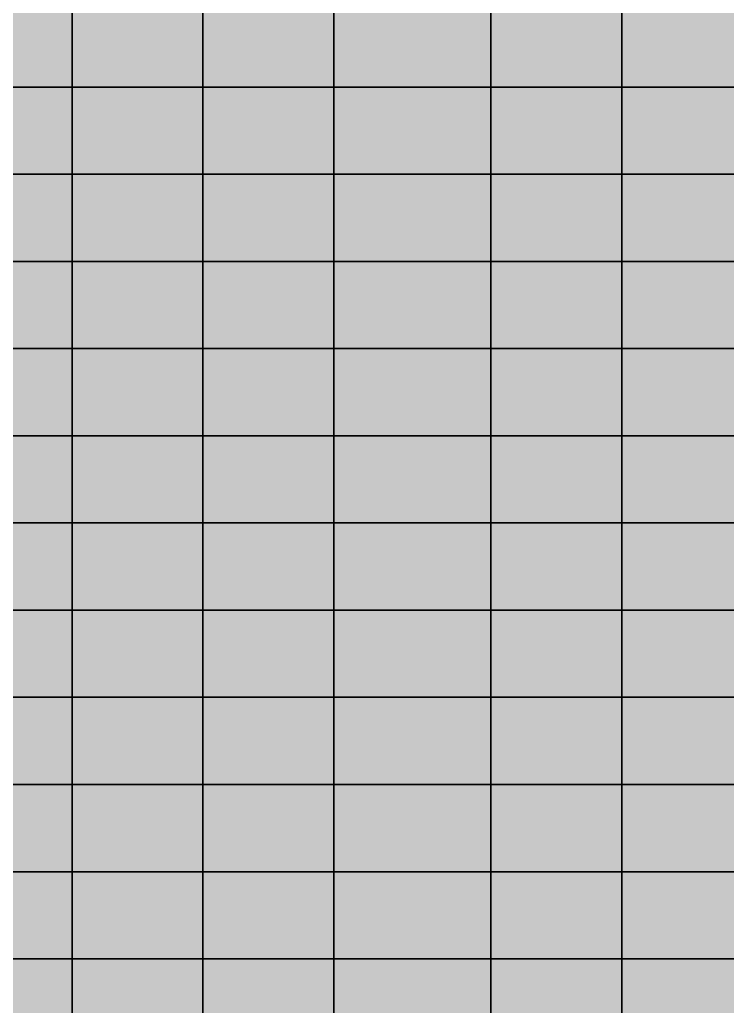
# Model space of a CAD drawing. Header units: inches. Extents: x -100 to 147, y -140 to 41.
# Drawn here: x 33.9 to 42.01, y -18.54 to -7.23 of the extents above; entities that cross this region are included whole.
import ezdxf

# ---------------------------------------------------------------- set-up
doc = ezdxf.new("R2010")
doc.units = ezdxf.units.IN
doc.header["$MEASUREMENT"] = 0
for name, color, linetype in [('Contour 1-01', 7, 'Continuous'), ('Contour 1-02', 7, 'Continuous'), ('Contour 1-03', 7, 'Continuous'), ('Contour 1-04', 7, 'Continuous'), ('Contour 1-05', 7, 'Continuous'), ('Contour 1-06', 7, 'Continuous'), ('Contour 1-07', 7, 'Continuous'), ('Contour 1-08', 7, 'Continuous'), ('Mesh-joint-vd-s3', 7, 'Continuous'), ('Mesh-事前混合処理土', 7, 'Continuous'), ('Mesh-埋立土(水中)', 7, 'Continuous'), ('Mesh-深層混合処理(水中)', 7, 'Continuous'), ('Undeformed Mesh-事前混合処理土', 7, 'Continuous'), ('Undeformed Mesh-埋立土(水中)', 7, 'Continuous'), ('Undeformed Mesh-深層混合処理(水中)', 7, 'Continuous')]:
    doc.layers.add(name, color=color, linetype=linetype)

msp = doc.modelspace()

# ---------------------------------------------------------------- linework, layer by layer
at = {"color": 7, "true_color": 0xffffff, "transparency": 33554687}
for p, q in [((37.5, -8), (37.5, -8)), ((37.5, -9), (37.5, -9)), ((37.5, -10), (37.5, -10)), ((37.5, -11), (37.5, -11)), ((37.5, -12), (37.5, -12)), ((37.5, -13), (37.5, -13)), ((37.5, -14), (37.5, -14)), ((37.5, -15), (37.5, -15)), ((37.5, -16), (37.5, -16)), ((37.5, -17), (37.5, -17)), ((37.5, -18), (37.5, -18))]:
    msp.add_line(p, q, dxfattribs=at)
for points in [[(34.5, -7), (33.3, -7), (33.3, -8)], [(34.5, -7), (33.3, -8), (34.5, -8)], [(36, -7), (34.5, -7), (34.5, -8)], [(36, -7), (34.5, -8), (36, -8)], [(37.5, -7), (36, -7), (36, -8)], [(37.5, -7), (36, -8), (37.5, -8)], [(39.3, -7), (37.5, -7), (37.5, -8)], [(39.3, -7), (37.5, -8), (39.3, -8)], [(40.8, -7), (39.3, -7), (39.3, -8)], [(40.8, -7), (39.3, -8), (40.8, -8)], [(42.3, -7), (40.8, -7), (40.8, -8)], [(42.3, -7), (40.8, -8), (42.3, -8)], [(34.5, -8), (33.3, -8), (33.3, -9)], [(34.5, -8), (33.3, -9), (34.5, -9)], [(36, -8), (34.5, -8), (34.5, -9)], [(36, -8), (34.5, -9), (36, -9)], [(37.5, -8), (36, -8), (36, -9)], [(37.5, -8), (36, -9), (37.5, -9)], [(39.3, -8), (37.5, -8), (37.5, -9)], [(39.3, -8), (37.5, -9), (39.3, -9)], [(40.8, -8), (39.3, -8), (39.3, -9)], [(40.8, -8), (39.3, -9), (40.8, -9)], [(42.3, -8), (40.8, -8), (40.8, -9)], [(42.3, -8), (40.8, -9), (42.3, -9)], [(34.5, -9), (33.3, -9), (33.3, -10)], [(34.5, -9), (33.3, -10), (34.5, -10)], [(36, -9), (34.5, -9), (34.5, -10)], [(36, -9), (34.5, -10), (36, -10)], [(37.5, -9), (36, -9), (36, -10)], [(37.5, -9), (36, -10), (37.5, -10)], [(39.3, -9), (37.5, -9), (37.5, -10)], [(39.3, -9), (37.5, -10), (39.3, -10)], [(40.8, -9), (39.3, -9), (39.3, -10)], [(40.8, -9), (39.3, -10), (40.8, -10)], [(42.3, -9), (40.8, -9), (40.8, -10)], [(42.3, -9), (40.8, -10), (42.3, -10)], [(33.3, -10), (33.3, -11), (34.5, -11)], [(33.3, -10), (34.5, -11), (34.5, -10)], [(36, -11), (36, -10), (34.5, -10)], [(36, -11), (34.5, -10), (34.5, -11)], [(37.5, -11), (37.5, -10), (36, -10)], [(37.5, -11), (36, -10), (36, -11)], [(37.5, -10), (37.5, -11), (39.3, -11)], [(37.5, -10), (39.3, -11), (39.3, -10)], [(40.8, -10), (39.3, -10), (39.3, -11)], [(40.8, -10), (39.3, -11), (40.8, -11)], [(40.8, -10), (40.8, -11), (42.3, -11)], [(40.8, -10), (42.3, -11), (42.3, -10)], [(33.3, -11), (33.3, -12), (34.5, -12)], [(33.3, -11), (34.5, -12), (34.5, -11)], [(36, -12), (36, -11), (34.5, -11)], [(36, -12), (34.5, -11), (34.5, -12)], [(37.5, -12), (37.5, -11), (36, -11)], [(37.5, -12), (36, -11), (36, -12)], [(37.5, -11), (37.5, -12), (39.3, -12)], [(37.5, -11), (39.3, -12), (39.3, -11)], [(40.8, -11), (39.3, -11), (39.3, -12)], [(40.8, -11), (39.3, -12), (40.8, -12)], [(40.8, -11), (40.8, -12), (42.3, -12)], [(40.8, -11), (42.3, -12), (42.3, -11)], [(33.3, -12), (33.3, -13), (34.5, -13)], [(33.3, -12), (34.5, -13), (34.5, -12)], [(36, -13), (36, -12), (34.5, -12)], [(36, -13), (34.5, -12), (34.5, -13)], [(37.5, -13), (37.5, -12), (36, -12)], [(37.5, -13), (36, -12), (36, -13)], [(37.5, -12), (37.5, -13), (39.3, -13)], [(37.5, -12), (39.3, -13), (39.3, -12)], [(40.8, -12), (39.3, -12), (39.3, -13)], [(40.8, -12), (39.3, -13), (40.8, -13)], [(40.8, -12), (40.8, -13), (42.3, -13)], [(40.8, -12), (42.3, -13), (42.3, -12)], [(33.3, -13), (33.3, -14), (34.5, -14)], [(33.3, -13), (34.5, -14), (34.5, -13)], [(36, -14), (36, -13), (34.5, -13)], [(36, -14), (34.5, -13), (34.5, -14)], [(37.5, -14), (37.5, -13), (36, -13)], [(37.5, -14), (36, -13), (36, -14)], [(37.5, -13), (37.5, -14), (39.3, -14)], [(37.5, -13), (39.3, -14), (39.3, -13)], [(40.8, -13), (39.3, -13), (39.3, -14)], [(40.8, -13), (39.3, -14), (40.8, -14)], [(40.8, -13), (40.8, -14), (42.3, -14)], [(40.8, -13), (42.3, -14), (42.3, -13)], [(34.5, -14), (33.3, -14), (33.3, -15)], [(34.5, -14), (33.3, -15), (34.5, -15)], [(36, -15), (36, -14), (34.5, -14)], [(36, -15), (34.5, -14), (34.5, -15)], [(37.5, -14), (36, -14), (36, -15)], [(37.5, -14), (36, -15), (37.5, -15)], [(39.3, -14), (37.5, -14), (37.5, -15)], [(39.3, -14), (37.5, -15), (39.3, -15)], [(40.8, -14), (39.3, -14), (39.3, -15)], [(40.8, -14), (39.3, -15), (40.8, -15)], [(42.3, -14), (40.8, -14), (40.8, -15)], [(42.3, -14), (40.8, -15), (42.3, -15)], [(33.3, -15), (33.3, -16), (34.5, -16)], [(33.3, -15), (34.5, -16), (34.5, -15)], [(36, -16), (36, -15), (34.5, -15)], [(36, -16), (34.5, -15), (34.5, -16)], [(37.5, -16), (37.5, -15), (36, -15)], [(37.5, -16), (36, -15), (36, -16)], [(37.5, -15), (37.5, -16), (39.3, -16)], [(37.5, -15), (39.3, -16), (39.3, -15)], [(40.8, -15), (39.3, -15), (39.3, -16)], [(40.8, -15), (39.3, -16), (40.8, -16)], [(40.8, -15), (40.8, -16), (42.3, -16)], [(40.8, -15), (42.3, -16), (42.3, -15)], [(33.3, -16), (33.3, -17), (34.5, -17)], [(33.3, -16), (34.5, -17), (34.5, -16)], [(36, -17), (36, -16), (34.5, -16)], [(36, -17), (34.5, -16), (34.5, -17)], [(37.5, -17), (37.5, -16), (36, -16)], [(37.5, -17), (36, -16), (36, -17)], [(37.5, -16), (37.5, -17), (39.3, -17)], [(37.5, -16), (39.3, -17), (39.3, -16)], [(39.3, -17), (40.8, -17), (40.8, -16)], [(39.3, -17), (40.8, -16), (39.3, -16)], [(40.8, -17), (42.3, -17), (42.3, -16)], [(40.8, -17), (42.3, -16), (40.8, -16)], [(33.3, -18), (34.5, -18), (34.5, -17)], [(33.3, -18), (34.5, -17), (33.3, -17)], [(36, -18), (36, -17), (34.5, -17)], [(36, -18), (34.5, -17), (34.5, -18)], [(36, -18), (37.5, -18), (37.5, -17)], [(36, -18), (37.5, -17), (36, -17)], [(37.5, -18), (39.3, -18), (39.3, -17)], [(37.5, -18), (39.3, -17), (37.5, -17)], [(39.3, -18), (40.8, -18), (40.8, -17)], [(39.3, -18), (40.8, -17), (39.3, -17)], [(40.8, -18), (42.3, -18), (42.3, -17)], [(40.8, -18), (42.3, -17), (40.8, -17)], [(34.5, -18), (33.3, -18), (33.3, -19)], [(34.5, -18), (33.3, -19), (34.5, -19)], [(36, -19), (36, -18), (34.5, -18)], [(36, -19), (34.5, -18), (34.5, -19)], [(36, -18), (36, -19), (37.5, -19)], [(36, -18), (37.5, -19), (37.5, -18)], [(37.5, -18), (37.5, -19), (39.3, -19)], [(37.5, -18), (39.3, -19), (39.3, -18)], [(39.3, -19), (40.8, -19), (40.8, -18)], [(39.3, -19), (40.8, -18), (39.3, -18)], [(40.8, -19), (42.3, -19), (42.3, -18)], [(40.8, -19), (42.3, -18), (40.8, -18)]]:
    msp.add_solid(points, dxfattribs=at)
at = {"layer": 'Contour 1-01', "color": 5, "true_color": 0x0000ff}
for points in [[(34.5, -7), (33.3, -7), (33.3, -8)], [(34.5, -7), (33.3, -8), (34.5, -8)], [(36, -7), (34.5, -7), (34.5, -8)], [(36, -7), (34.5, -8), (36, -8)], [(37.5, -7), (36, -7), (36, -8)], [(37.5, -7), (36, -8), (37.5, -8)], [(34.5, -8), (33.3, -8), (33.3, -9)], [(34.5, -8), (33.3, -9), (34.5, -9)], [(36, -8), (34.5, -8), (34.5, -9)], [(36, -8), (34.5, -9), (36, -9)], [(37.5, -8), (36, -8), (36, -9)], [(37.5, -8), (36, -9), (37.5, -9)], [(34.5, -9), (33.3, -9), (33.3, -10)], [(34.5, -9), (33.3, -10), (34.5, -10)], [(36, -9), (34.5, -9), (34.5, -10)], [(36, -9), (34.5, -10), (36, -10)], [(37.5, -9), (36, -9), (36, -10)], [(37.5, -9), (36, -10), (37.5, -10)], [(33.3, -10), (33.3, -11), (34.5, -11)], [(33.3, -10), (34.5, -11), (34.5, -10)], [(36, -11), (36, -10), (34.5, -10)], [(36, -11), (34.5, -10), (34.5, -11)], [(37.5, -11), (37.5, -10), (36, -10)], [(37.5, -11), (36, -10), (36, -11)], [(33.3, -11), (33.3, -12), (34.5, -12)], [(33.3, -11), (34.5, -12), (34.5, -11)], [(36, -12), (36, -11), (34.5, -11)], [(36, -12), (34.5, -11), (34.5, -12)], [(37.5, -12), (37.5, -11), (36, -11)], [(37.5, -12), (36, -11), (36, -12)], [(33.3, -12), (33.3, -13), (34.5, -13)], [(33.3, -12), (34.5, -13), (34.5, -12)], [(36, -13), (36, -12), (34.5, -12)], [(36, -13), (34.5, -12), (34.5, -13)], [(37.5, -13), (37.5, -12), (36, -12)], [(37.5, -13), (36, -12), (36, -13)], [(33.3, -13), (33.3, -14), (34.5, -14)], [(33.3, -13), (34.5, -14), (34.5, -13)], [(36, -14), (36, -13), (34.5, -13)], [(36, -14), (34.5, -13), (34.5, -14)], [(37.5, -14), (37.5, -13), (36, -13)], [(37.5, -14), (36, -13), (36, -14)], [(34.5, -14), (33.3, -14), (33.3, -15)], [(34.5, -14), (33.3, -15), (34.5, -15)], [(36, -15), (36, -14), (34.5, -14)], [(36, -15), (34.5, -14), (34.5, -15)], [(37.5, -14), (36, -14), (36, -15)], [(37.5, -14), (36, -15), (37.5, -15)], [(33.3, -15), (33.3, -16), (34.5, -16)], [(33.3, -15), (34.5, -16), (34.5, -15)], [(36, -16), (36, -15), (34.5, -15)], [(36, -16), (34.5, -15), (34.5, -16)], [(37.5, -16), (37.5, -15), (36, -15)], [(37.5, -16), (36, -15), (36, -16)], [(33.3, -16), (33.3, -17), (34.5, -17)], [(33.3, -16), (34.5, -17), (34.5, -16)], [(36, -17), (36, -16), (34.5, -16)], [(36, -17), (34.5, -16), (34.5, -17)], [(37.5, -17), (37.5, -16), (36, -16)], [(37.5, -17), (36, -16), (36, -17)], [(33.3, -18), (34.5, -18), (34.5, -17)], [(33.3, -18), (34.5, -17), (33.3, -17)], [(36, -18), (36, -17), (34.5, -17)], [(36, -18), (34.5, -17), (34.5, -18)]]:
    msp.add_solid(points, dxfattribs=at)
at = {"layer": 'Contour 1-02', "color": 150, "true_color": 0x0071ff}
for points in [[(36, -18), (37.5, -18), (37.5, -17)], [(36, -18), (37.5, -17), (36, -17)], [(34.5, -18), (33.3, -18), (33.3, -19)], [(34.5, -18), (33.3, -19), (34.5, -19)]]:
    msp.add_solid(points, dxfattribs=at)
at = {"layer": 'Contour 1-03', "color": 4, "true_color": 0x00e2ff}
for points in [[(36, -19), (36, -18), (34.5, -18)], [(36, -19), (34.5, -18), (34.5, -19)], [(40.8, -19), (42.3, -19), (42.3, -18)], [(40.8, -19), (42.3, -18), (40.8, -18)]]:
    msp.add_solid(points, dxfattribs=at)
at = {"layer": 'Contour 1-04', "color": 120, "true_color": 0x00ffaa}
for points in [[(40.8, -13), (40.8, -14), (42.3, -14)], [(40.8, -13), (42.3, -14), (42.3, -13)], [(42.3, -14), (40.8, -14), (40.8, -15)], [(42.3, -14), (40.8, -15), (42.3, -15)], [(40.8, -15), (40.8, -16), (42.3, -16)], [(40.8, -15), (42.3, -16), (42.3, -15)], [(39.3, -17), (40.8, -17), (40.8, -16)], [(39.3, -17), (40.8, -16), (39.3, -16)], [(40.8, -17), (42.3, -17), (42.3, -16)], [(40.8, -17), (42.3, -16), (40.8, -16)], [(40.8, -18), (42.3, -18), (42.3, -17)], [(40.8, -18), (42.3, -17), (40.8, -17)]]:
    msp.add_solid(points, dxfattribs=at)
at = {"layer": 'Contour 1-05', "color": 100, "true_color": 0x00ff38}
for points in [[(40.8, -7), (39.3, -7), (39.3, -8)], [(40.8, -7), (39.3, -8), (40.8, -8)], [(40.8, -8), (39.3, -8), (39.3, -9)], [(40.8, -8), (39.3, -9), (40.8, -9)], [(40.8, -10), (40.8, -11), (42.3, -11)], [(40.8, -10), (42.3, -11), (42.3, -10)], [(40.8, -11), (40.8, -12), (42.3, -12)], [(40.8, -11), (42.3, -12), (42.3, -11)], [(40.8, -12), (40.8, -13), (42.3, -13)], [(40.8, -12), (42.3, -13), (42.3, -12)], [(40.8, -13), (39.3, -13), (39.3, -14)], [(40.8, -13), (39.3, -14), (40.8, -14)], [(40.8, -14), (39.3, -14), (39.3, -15)], [(40.8, -14), (39.3, -15), (40.8, -15)], [(40.8, -15), (39.3, -15), (39.3, -16)], [(40.8, -15), (39.3, -16), (40.8, -16)], [(37.5, -18), (39.3, -18), (39.3, -17)], [(37.5, -18), (39.3, -17), (37.5, -17)], [(39.3, -18), (40.8, -18), (40.8, -17)], [(39.3, -18), (40.8, -17), (39.3, -17)], [(36, -18), (36, -19), (37.5, -19)], [(36, -18), (37.5, -19), (37.5, -18)]]:
    msp.add_solid(points, dxfattribs=at)
at = {"layer": 'Contour 1-06', "color": 80, "true_color": 0x38ff00}
for points in [[(39.3, -7), (37.5, -7), (37.5, -8)], [(39.3, -7), (37.5, -8), (39.3, -8)], [(42.3, -7), (40.8, -7), (40.8, -8)], [(42.3, -7), (40.8, -8), (42.3, -8)], [(39.3, -8), (37.5, -8), (37.5, -9)], [(39.3, -8), (37.5, -9), (39.3, -9)], [(42.3, -8), (40.8, -8), (40.8, -9)], [(42.3, -8), (40.8, -9), (42.3, -9)], [(39.3, -9), (37.5, -9), (37.5, -10)], [(39.3, -9), (37.5, -10), (39.3, -10)], [(40.8, -9), (39.3, -9), (39.3, -10)], [(40.8, -9), (39.3, -10), (40.8, -10)], [(42.3, -9), (40.8, -9), (40.8, -10)], [(42.3, -9), (40.8, -10), (42.3, -10)], [(37.5, -10), (37.5, -11), (39.3, -11)], [(37.5, -10), (39.3, -11), (39.3, -10)], [(40.8, -10), (39.3, -10), (39.3, -11)], [(40.8, -10), (39.3, -11), (40.8, -11)], [(40.8, -11), (39.3, -11), (39.3, -12)], [(40.8, -11), (39.3, -12), (40.8, -12)], [(40.8, -12), (39.3, -12), (39.3, -13)], [(40.8, -12), (39.3, -13), (40.8, -13)], [(37.5, -16), (37.5, -17), (39.3, -17)], [(37.5, -16), (39.3, -17), (39.3, -16)], [(39.3, -19), (40.8, -19), (40.8, -18)], [(39.3, -19), (40.8, -18), (39.3, -18)]]:
    msp.add_solid(points, dxfattribs=at)
at = {"layer": 'Contour 1-07', "color": 60, "true_color": 0xa9ff00}
for points in [[(37.5, -11), (37.5, -12), (39.3, -12)], [(37.5, -11), (39.3, -12), (39.3, -11)], [(37.5, -12), (37.5, -13), (39.3, -13)], [(37.5, -12), (39.3, -13), (39.3, -12)], [(39.3, -14), (37.5, -14), (37.5, -15)], [(39.3, -14), (37.5, -15), (39.3, -15)], [(37.5, -15), (37.5, -16), (39.3, -16)], [(37.5, -15), (39.3, -16), (39.3, -15)], [(37.5, -18), (37.5, -19), (39.3, -19)], [(37.5, -18), (39.3, -19), (39.3, -18)]]:
    msp.add_solid(points, dxfattribs=at)
at = {"layer": 'Contour 1-08', "color": 2, "true_color": 0xffe200}
for points in [[(37.5, -13), (37.5, -14), (39.3, -14)], [(37.5, -13), (39.3, -14), (39.3, -13)]]:
    msp.add_solid(points, dxfattribs=at)
at = {"layer": 'Mesh-joint-vd-s3', "color": 18, "true_color": 0x000000, "transparency": 33554559}
for p, q in [((37.5, -8), (37.5, -8)), ((37.5, -9), (37.5, -9)), ((37.5, -10), (37.5, -10)), ((37.5, -11), (37.5, -11)), ((37.5, -12), (37.5, -12)), ((37.5, -13), (37.5, -13)), ((37.5, -14), (37.5, -14)), ((37.5, -15), (37.5, -15)), ((37.5, -16), (37.5, -16)), ((37.5, -17), (37.5, -17)), ((37.5, -18), (37.5, -18))]:
    msp.add_line(p, q, dxfattribs=at)
at = {"layer": 'Mesh-事前混合処理土', "color": 18, "true_color": 0x000000, "transparency": 33554559}
for p, q in [((34.5, -18), (33.3, -18)), ((34.5, -19), (34.5, -18)), ((36, -18), (34.5, -18)), ((34.5, -18), (34.5, -19)), ((36, -19), (36, -18))]:
    msp.add_line(p, q, dxfattribs=at)
at = {"layer": 'Mesh-埋立土(水中)', "color": 18, "true_color": 0x000000, "transparency": 33554559}
for p, q in [((37.5, -7), (37.5, -8)), ((39.3, -8), (39.3, -7)), ((39.3, -7), (39.3, -8)), ((40.8, -8), (40.8, -7)), ((40.8, -7), (40.8, -8)), ((39.3, -8), (37.5, -8)), ((37.5, -8), (37.5, -9)), ((37.5, -8), (39.3, -8)), ((39.3, -9), (39.3, -8)), ((40.8, -8), (39.3, -8)), ((39.3, -8), (39.3, -9)), ((39.3, -8), (40.8, -8)), ((40.8, -9), (40.8, -8)), ((42.3, -8), (40.8, -8)), ((40.8, -8), (40.8, -9)), ((40.8, -8), (42.3, -8)), ((39.3, -9), (37.5, -9)), ((37.5, -9), (37.5, -10)), ((37.5, -9), (39.3, -9)), ((39.3, -10), (39.3, -9)), ((40.8, -9), (39.3, -9)), ((39.3, -9), (39.3, -10)), ((39.3, -9), (40.8, -9)), ((40.8, -10), (40.8, -9)), ((42.3, -9), (40.8, -9)), ((40.8, -9), (40.8, -10)), ((40.8, -9), (42.3, -9)), ((37.5, -10), (37.5, -11)), ((39.3, -10), (37.5, -10)), ((37.5, -10), (39.3, -10)), ((39.3, -11), (39.3, -10)), ((40.8, -10), (39.3, -10)), ((39.3, -10), (39.3, -11)), ((39.3, -10), (40.8, -10)), ((40.8, -11), (40.8, -10)), ((40.8, -10), (40.8, -11)), ((42.3, -10), (40.8, -10)), ((40.8, -10), (42.3, -10)), ((37.5, -11), (39.3, -11)), ((37.5, -11), (37.5, -12)), ((39.3, -11), (37.5, -11)), ((39.3, -12), (39.3, -11)), ((40.8, -11), (39.3, -11)), ((39.3, -11), (39.3, -12)), ((39.3, -11), (40.8, -11)), ((40.8, -12), (40.8, -11)), ((40.8, -11), (40.8, -12)), ((42.3, -11), (40.8, -11)), ((40.8, -11), (42.3, -11)), ((37.5, -12), (37.5, -13)), ((39.3, -12), (37.5, -12)), ((37.5, -12), (39.3, -12)), ((39.3, -13), (39.3, -12)), ((40.8, -12), (39.3, -12)), ((39.3, -12), (39.3, -13)), ((39.3, -12), (40.8, -12)), ((40.8, -13), (40.8, -12)), ((40.8, -12), (40.8, -13)), ((42.3, -12), (40.8, -12)), ((40.8, -12), (42.3, -12)), ((37.5, -13), (37.5, -14)), ((39.3, -13), (37.5, -13)), ((37.5, -13), (39.3, -13)), ((39.3, -14), (39.3, -13)), ((40.8, -13), (39.3, -13)), ((39.3, -13), (39.3, -14)), ((39.3, -13), (40.8, -13)), ((40.8, -14), (40.8, -13)), ((40.8, -13), (40.8, -14)), ((42.3, -13), (40.8, -13)), ((40.8, -13), (42.3, -13)), ((39.3, -14), (37.5, -14)), ((37.5, -14), (37.5, -15)), ((37.5, -14), (39.3, -14)), ((39.3, -15), (39.3, -14)), ((40.8, -14), (39.3, -14)), ((39.3, -14), (39.3, -15)), ((39.3, -14), (40.8, -14)), ((40.8, -15), (40.8, -14)), ((42.3, -14), (40.8, -14)), ((40.8, -14), (40.8, -15)), ((40.8, -14), (42.3, -14)), ((37.5, -15), (37.5, -16)), ((39.3, -15), (37.5, -15)), ((37.5, -15), (39.3, -15)), ((39.3, -16), (39.3, -15)), ((39.3, -15), (40.8, -15)), ((40.8, -15), (39.3, -15)), ((39.3, -15), (39.3, -16)), ((40.8, -16), (40.8, -15)), ((40.8, -15), (40.8, -16)), ((42.3, -15), (40.8, -15)), ((40.8, -15), (42.3, -15)), ((37.5, -16), (37.5, -17)), ((39.3, -16), (37.5, -16)), ((37.5, -16), (39.3, -16)), ((39.3, -17), (39.3, -16)), ((40.8, -16), (39.3, -16)), ((39.3, -16), (39.3, -17)), ((39.3, -16), (40.8, -16)), ((40.8, -17), (40.8, -16)), ((42.3, -16), (40.8, -16)), ((40.8, -16), (40.8, -17)), ((40.8, -16), (42.3, -16)), ((39.3, -17), (37.5, -17)), ((37.5, -17), (37.5, -18)), ((37.5, -17), (39.3, -17)), ((39.3, -18), (39.3, -17)), ((40.8, -17), (39.3, -17)), ((39.3, -17), (39.3, -18)), ((39.3, -17), (40.8, -17)), ((40.8, -18), (40.8, -17)), ((42.3, -17), (40.8, -17)), ((40.8, -17), (40.8, -18)), ((40.8, -17), (42.3, -17)), ((37.5, -18), (37.5, -19)), ((39.3, -18), (37.5, -18)), ((37.5, -18), (39.3, -18)), ((39.3, -19), (39.3, -18)), ((40.8, -18), (39.3, -18)), ((39.3, -18), (39.3, -19)), ((39.3, -18), (40.8, -18)), ((40.8, -19), (40.8, -18)), ((42.3, -18), (40.8, -18)), ((40.8, -18), (40.8, -19)), ((40.8, -18), (42.3, -18))]:
    msp.add_line(p, q, dxfattribs=at)
at = {"layer": 'Mesh-深層混合処理(水中)', "color": 18, "true_color": 0x000000, "transparency": 33554559}
for p, q in [((34.5, -8), (34.5, -7)), ((34.5, -7), (34.5, -8)), ((36, -8), (36, -7)), ((36, -7), (36, -8)), ((37.5, -8), (37.5, -7)), ((34.5, -8), (33.3, -8)), ((33.3, -8), (34.5, -8)), ((34.5, -9), (34.5, -8)), ((36, -8), (34.5, -8)), ((34.5, -8), (34.5, -9)), ((34.5, -8), (36, -8)), ((36, -9), (36, -8)), ((37.5, -8), (36, -8)), ((36, -8), (36, -9)), ((36, -8), (37.5, -8)), ((37.5, -9), (37.5, -8)), ((34.5, -9), (33.3, -9)), ((33.3, -9), (34.5, -9)), ((34.5, -10), (34.5, -9)), ((36, -9), (34.5, -9)), ((34.5, -9), (34.5, -10)), ((34.5, -9), (36, -9)), ((36, -10), (36, -9)), ((37.5, -9), (36, -9)), ((36, -9), (36, -10)), ((36, -9), (37.5, -9)), ((37.5, -10), (37.5, -9)), ((34.5, -10), (33.3, -10)), ((33.3, -10), (34.5, -10)), ((34.5, -11), (34.5, -10)), ((36, -10), (34.5, -10)), ((34.5, -10), (34.5, -11)), ((34.5, -10), (36, -10)), ((36, -11), (36, -10)), ((37.5, -10), (36, -10)), ((36, -10), (36, -11)), ((36, -10), (37.5, -10)), ((37.5, -11), (37.5, -10)), ((34.5, -11), (33.3, -11)), ((33.3, -11), (34.5, -11)), ((34.5, -12), (34.5, -11)), ((36, -11), (34.5, -11)), ((34.5, -11), (34.5, -12)), ((34.5, -11), (36, -11)), ((36, -12), (36, -11)), ((37.5, -11), (36, -11)), ((36, -11), (36, -12)), ((36, -11), (37.5, -11)), ((37.5, -12), (37.5, -11)), ((34.5, -12), (33.3, -12)), ((33.3, -12), (34.5, -12)), ((34.5, -13), (34.5, -12)), ((36, -12), (34.5, -12)), ((34.5, -12), (34.5, -13)), ((34.5, -12), (36, -12)), ((36, -13), (36, -12)), ((37.5, -12), (36, -12)), ((36, -12), (36, -13)), ((36, -12), (37.5, -12)), ((37.5, -13), (37.5, -12)), ((34.5, -13), (33.3, -13)), ((33.3, -13), (34.5, -13)), ((34.5, -14), (34.5, -13)), ((36, -13), (34.5, -13)), ((34.5, -13), (34.5, -14)), ((34.5, -13), (36, -13)), ((36, -14), (36, -13)), ((37.5, -13), (36, -13)), ((36, -13), (36, -14)), ((36, -13), (37.5, -13)), ((37.5, -14), (37.5, -13)), ((34.5, -14), (33.3, -14)), ((33.3, -14), (34.5, -14)), ((34.5, -15), (34.5, -14)), ((36, -14), (34.5, -14)), ((34.5, -14), (34.5, -15)), ((34.5, -14), (36, -14)), ((36, -15), (36, -14)), ((37.5, -14), (36, -14)), ((36, -14), (36, -15)), ((36, -14), (37.5, -14)), ((37.5, -15), (37.5, -14)), ((34.5, -15), (33.3, -15)), ((33.3, -15), (34.5, -15)), ((34.5, -16), (34.5, -15)), ((36, -15), (34.5, -15)), ((34.5, -15), (34.5, -16)), ((34.5, -15), (36, -15)), ((36, -16), (36, -15)), ((37.5, -15), (36, -15)), ((36, -15), (36, -16)), ((36, -15), (37.5, -15)), ((37.5, -16), (37.5, -15)), ((34.5, -16), (33.3, -16)), ((33.3, -16), (34.5, -16)), ((34.5, -17), (34.5, -16)), ((36, -16), (34.5, -16)), ((34.5, -16), (34.5, -17)), ((34.5, -16), (36, -16)), ((36, -17), (36, -16)), ((37.5, -16), (36, -16)), ((36, -16), (36, -17)), ((36, -16), (37.5, -16)), ((37.5, -17), (37.5, -16)), ((34.5, -17), (33.3, -17)), ((33.3, -17), (34.5, -17)), ((34.5, -18), (34.5, -17)), ((36, -17), (34.5, -17)), ((34.5, -17), (34.5, -18)), ((34.5, -17), (36, -17)), ((36, -18), (36, -17)), ((37.5, -17), (36, -17)), ((36, -17), (36, -18)), ((36, -17), (37.5, -17)), ((37.5, -18), (37.5, -17)), ((33.3, -18), (34.5, -18)), ((34.5, -18), (36, -18)), ((36, -18), (36, -19)), ((37.5, -18), (36, -18)), ((36, -18), (37.5, -18)), ((37.5, -19), (37.5, -18))]:
    msp.add_line(p, q, dxfattribs=at)
at = {"layer": 'Undeformed Mesh-事前混合処理土', "color": 8, "true_color": 0x808080, "transparency": 33554687}
for p, q in [((34.5, -18), (33.3, -18)), ((34.5, -19), (34.5, -18)), ((36, -18), (34.5, -18)), ((34.5, -18), (34.5, -19)), ((36, -19), (36, -18))]:
    msp.add_line(p, q, dxfattribs=at)
at = {"layer": 'Undeformed Mesh-埋立土(水中)', "color": 8, "true_color": 0x808080, "transparency": 33554687}
for p, q in [((37.5, -7), (37.5, -8)), ((39.3, -8), (39.3, -7)), ((39.3, -7), (39.3, -8)), ((40.8, -8), (40.8, -7)), ((40.8, -7), (40.8, -8)), ((39.3, -8), (37.5, -8)), ((37.5, -8), (37.5, -9)), ((37.5, -8), (39.3, -8)), ((39.3, -9), (39.3, -8)), ((40.8, -8), (39.3, -8)), ((39.3, -8), (39.3, -9)), ((39.3, -8), (40.8, -8)), ((40.8, -9), (40.8, -8)), ((42.3, -8), (40.8, -8)), ((40.8, -8), (40.8, -9)), ((40.8, -8), (42.3, -8)), ((39.3, -9), (37.5, -9)), ((37.5, -9), (37.5, -10)), ((37.5, -9), (39.3, -9)), ((39.3, -10), (39.3, -9)), ((40.8, -9), (39.3, -9)), ((39.3, -9), (39.3, -10)), ((39.3, -9), (40.8, -9)), ((40.8, -10), (40.8, -9)), ((42.3, -9), (40.8, -9)), ((40.8, -9), (40.8, -10)), ((40.8, -9), (42.3, -9)), ((37.5, -10), (37.5, -11)), ((39.3, -10), (37.5, -10)), ((37.5, -10), (39.3, -10)), ((39.3, -11), (39.3, -10)), ((40.8, -10), (39.3, -10)), ((39.3, -10), (39.3, -11)), ((39.3, -10), (40.8, -10)), ((40.8, -11), (40.8, -10)), ((40.8, -10), (40.8, -11)), ((42.3, -10), (40.8, -10)), ((40.8, -10), (42.3, -10)), ((37.5, -11), (39.3, -11)), ((37.5, -11), (37.5, -12)), ((39.3, -11), (37.5, -11)), ((39.3, -12), (39.3, -11)), ((40.8, -11), (39.3, -11)), ((39.3, -11), (39.3, -12)), ((39.3, -11), (40.8, -11)), ((40.8, -12), (40.8, -11)), ((40.8, -11), (40.8, -12)), ((42.3, -11), (40.8, -11)), ((40.8, -11), (42.3, -11)), ((37.5, -12), (37.5, -13)), ((39.3, -12), (37.5, -12)), ((37.5, -12), (39.3, -12)), ((39.3, -13), (39.3, -12)), ((40.8, -12), (39.3, -12)), ((39.3, -12), (39.3, -13)), ((39.3, -12), (40.8, -12)), ((40.8, -13), (40.8, -12)), ((40.8, -12), (40.8, -13)), ((42.3, -12), (40.8, -12)), ((40.8, -12), (42.3, -12)), ((37.5, -13), (37.5, -14)), ((39.3, -13), (37.5, -13)), ((37.5, -13), (39.3, -13)), ((39.3, -14), (39.3, -13)), ((40.8, -13), (39.3, -13)), ((39.3, -13), (39.3, -14)), ((39.3, -13), (40.8, -13)), ((40.8, -14), (40.8, -13)), ((40.8, -13), (40.8, -14)), ((42.3, -13), (40.8, -13)), ((40.8, -13), (42.3, -13)), ((39.3, -14), (37.5, -14)), ((37.5, -14), (37.5, -15)), ((37.5, -14), (39.3, -14)), ((39.3, -15), (39.3, -14)), ((40.8, -14), (39.3, -14)), ((39.3, -14), (39.3, -15)), ((39.3, -14), (40.8, -14)), ((40.8, -15), (40.8, -14)), ((42.3, -14), (40.8, -14)), ((40.8, -14), (40.8, -15)), ((40.8, -14), (42.3, -14)), ((37.5, -15), (37.5, -16)), ((39.3, -15), (37.5, -15)), ((37.5, -15), (39.3, -15)), ((39.3, -16), (39.3, -15)), ((39.3, -15), (40.8, -15)), ((40.8, -15), (39.3, -15)), ((39.3, -15), (39.3, -16)), ((40.8, -16), (40.8, -15)), ((40.8, -15), (40.8, -16)), ((42.3, -15), (40.8, -15)), ((40.8, -15), (42.3, -15)), ((37.5, -16), (37.5, -17)), ((39.3, -16), (37.5, -16)), ((37.5, -16), (39.3, -16)), ((39.3, -17), (39.3, -16)), ((40.8, -16), (39.3, -16)), ((39.3, -16), (39.3, -17)), ((39.3, -16), (40.8, -16)), ((40.8, -17), (40.8, -16)), ((42.3, -16), (40.8, -16)), ((40.8, -16), (40.8, -17)), ((40.8, -16), (42.3, -16)), ((39.3, -17), (37.5, -17)), ((37.5, -17), (37.5, -18)), ((37.5, -17), (39.3, -17)), ((39.3, -18), (39.3, -17)), ((40.8, -17), (39.3, -17)), ((39.3, -17), (39.3, -18)), ((39.3, -17), (40.8, -17)), ((40.8, -18), (40.8, -17)), ((42.3, -17), (40.8, -17)), ((40.8, -17), (40.8, -18)), ((40.8, -17), (42.3, -17)), ((37.5, -18), (37.5, -19)), ((39.3, -18), (37.5, -18)), ((37.5, -18), (39.3, -18)), ((39.3, -19), (39.3, -18)), ((40.8, -18), (39.3, -18)), ((39.3, -18), (39.3, -19)), ((39.3, -18), (40.8, -18)), ((40.8, -19), (40.8, -18)), ((42.3, -18), (40.8, -18)), ((40.8, -18), (40.8, -19)), ((40.8, -18), (42.3, -18))]:
    msp.add_line(p, q, dxfattribs=at)
at = {"layer": 'Undeformed Mesh-深層混合処理(水中)', "color": 8, "true_color": 0x808080, "transparency": 33554687}
for p, q in [((34.5, -8), (34.5, -7)), ((34.5, -7), (34.5, -8)), ((36, -8), (36, -7)), ((36, -7), (36, -8)), ((37.5, -8), (37.5, -7)), ((34.5, -8), (33.3, -8)), ((33.3, -8), (34.5, -8)), ((34.5, -9), (34.5, -8)), ((36, -8), (34.5, -8)), ((34.5, -8), (34.5, -9)), ((34.5, -8), (36, -8)), ((36, -9), (36, -8)), ((37.5, -8), (36, -8)), ((36, -8), (36, -9)), ((36, -8), (37.5, -8)), ((37.5, -9), (37.5, -8)), ((34.5, -9), (33.3, -9)), ((33.3, -9), (34.5, -9)), ((34.5, -10), (34.5, -9)), ((36, -9), (34.5, -9)), ((34.5, -9), (34.5, -10)), ((34.5, -9), (36, -9)), ((36, -10), (36, -9)), ((37.5, -9), (36, -9)), ((36, -9), (36, -10)), ((36, -9), (37.5, -9)), ((37.5, -10), (37.5, -9)), ((34.5, -10), (33.3, -10)), ((33.3, -10), (34.5, -10)), ((34.5, -11), (34.5, -10)), ((36, -10), (34.5, -10)), ((34.5, -10), (34.5, -11)), ((34.5, -10), (36, -10)), ((36, -11), (36, -10)), ((37.5, -10), (36, -10)), ((36, -10), (36, -11)), ((36, -10), (37.5, -10)), ((37.5, -11), (37.5, -10)), ((34.5, -11), (33.3, -11)), ((33.3, -11), (34.5, -11)), ((34.5, -12), (34.5, -11)), ((36, -11), (34.5, -11)), ((34.5, -11), (34.5, -12)), ((34.5, -11), (36, -11)), ((36, -12), (36, -11)), ((37.5, -11), (36, -11)), ((36, -11), (36, -12)), ((36, -11), (37.5, -11)), ((37.5, -12), (37.5, -11)), ((34.5, -12), (33.3, -12)), ((33.3, -12), (34.5, -12)), ((34.5, -13), (34.5, -12)), ((36, -12), (34.5, -12)), ((34.5, -12), (34.5, -13)), ((34.5, -12), (36, -12)), ((36, -13), (36, -12)), ((37.5, -12), (36, -12)), ((36, -12), (36, -13)), ((36, -12), (37.5, -12)), ((37.5, -13), (37.5, -12)), ((34.5, -13), (33.3, -13)), ((33.3, -13), (34.5, -13)), ((34.5, -14), (34.5, -13)), ((36, -13), (34.5, -13)), ((34.5, -13), (34.5, -14)), ((34.5, -13), (36, -13)), ((36, -14), (36, -13)), ((37.5, -13), (36, -13)), ((36, -13), (36, -14)), ((36, -13), (37.5, -13)), ((37.5, -14), (37.5, -13)), ((34.5, -14), (33.3, -14)), ((33.3, -14), (34.5, -14)), ((34.5, -15), (34.5, -14)), ((36, -14), (34.5, -14)), ((34.5, -14), (34.5, -15)), ((34.5, -14), (36, -14)), ((36, -15), (36, -14)), ((37.5, -14), (36, -14)), ((36, -14), (36, -15)), ((36, -14), (37.5, -14)), ((37.5, -15), (37.5, -14)), ((34.5, -15), (33.3, -15)), ((33.3, -15), (34.5, -15)), ((34.5, -16), (34.5, -15)), ((36, -15), (34.5, -15)), ((34.5, -15), (34.5, -16)), ((34.5, -15), (36, -15)), ((36, -16), (36, -15)), ((37.5, -15), (36, -15)), ((36, -15), (36, -16)), ((36, -15), (37.5, -15)), ((37.5, -16), (37.5, -15)), ((34.5, -16), (33.3, -16)), ((33.3, -16), (34.5, -16)), ((34.5, -17), (34.5, -16)), ((36, -16), (34.5, -16)), ((34.5, -16), (34.5, -17)), ((34.5, -16), (36, -16)), ((36, -17), (36, -16)), ((37.5, -16), (36, -16)), ((36, -16), (36, -17)), ((36, -16), (37.5, -16)), ((37.5, -17), (37.5, -16)), ((34.5, -17), (33.3, -17)), ((33.3, -17), (34.5, -17)), ((34.5, -18), (34.5, -17)), ((36, -17), (34.5, -17)), ((34.5, -17), (34.5, -18)), ((34.5, -17), (36, -17)), ((36, -18), (36, -17)), ((37.5, -17), (36, -17)), ((36, -17), (36, -18)), ((36, -17), (37.5, -17)), ((37.5, -18), (37.5, -17)), ((33.3, -18), (34.5, -18)), ((34.5, -18), (36, -18)), ((36, -18), (36, -19)), ((37.5, -18), (36, -18)), ((36, -18), (37.5, -18)), ((37.5, -19), (37.5, -18))]:
    msp.add_line(p, q, dxfattribs=at)

doc.saveas('drawing.dxf')
